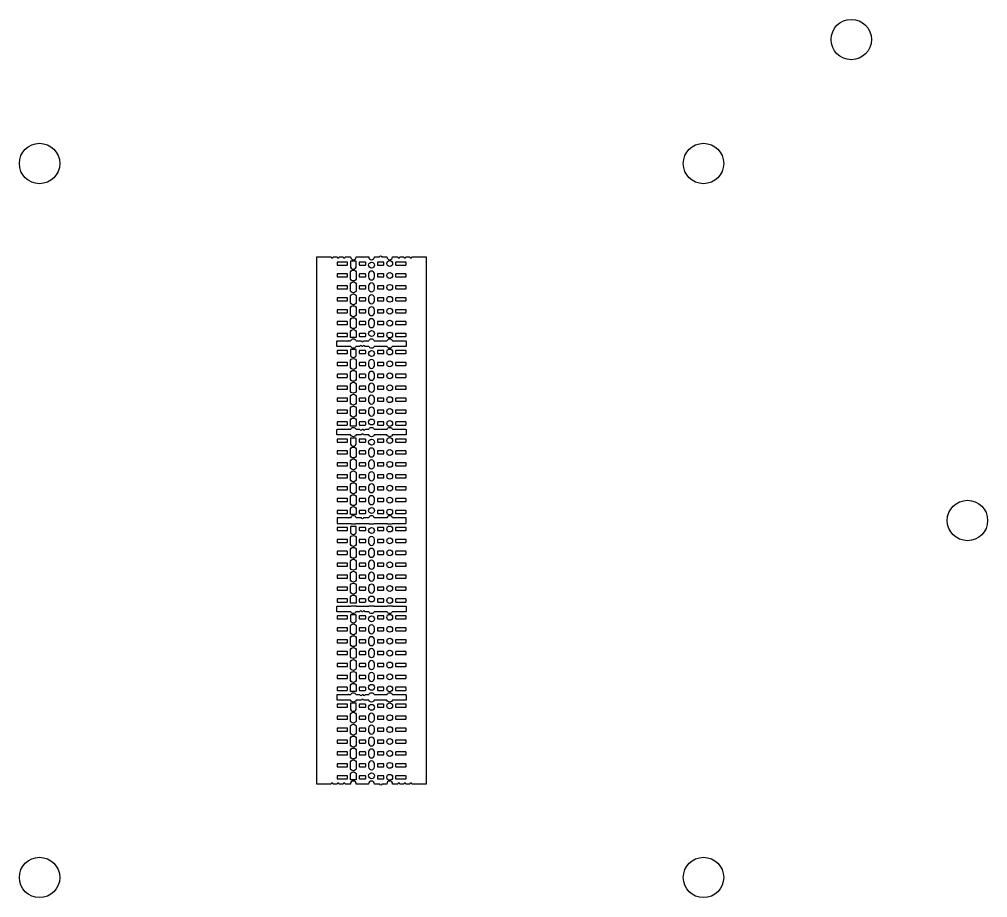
# Model space of a CAD drawing. Header units: millimetres. Extents: x -47.5 to 47.5, y -38.1 to 38.1.
# Drawn here: x -30.243 to -25.45, y -7.618 to -3.268 of the extents above; entities that cross this region are included whole.
import ezdxf

# ---------------------------------------------------------------- set-up
doc = ezdxf.new("R2010")
doc.units = ezdxf.units.MM
doc.header["$MEASUREMENT"] = 0
doc.layers.add('L1', color=7, linetype='Continuous')

msp = doc.modelspace()

# ---------------------------------------------------------------- linework, layer by layer
at = {"layer": 'L1'}
for points in [[(-28.77, -4.445), (-28.72, -4.445), (-28.7, -4.445, 1), (-28.69, -4.445), (-28.67, -4.445, 1), (-28.66, -4.445), (-28.64, -4.445, 1), (-28.63, -4.445), (-28.604, -4.445, 1), (-28.576, -4.445), (-28.514, -4.445, 1), (-28.486, -4.445), (-28.46, -4.445, -1), (-28.45, -4.445), (-28.424, -4.445, 1), (-28.396, -4.445), (-28.37, -4.445, 1), (-28.36, -4.445), (-28.34, -4.445, 1), (-28.33, -4.445), (-28.31, -4.445, 1), (-28.3, -4.445), (-28.28, -4.445), (-28.23, -4.445), (-28.23, -7.055), (-28.28, -7.055), (-28.3, -7.055, 1), (-28.31, -7.055), (-28.33, -7.055, 1), (-28.34, -7.055), (-28.36, -7.055, 1), (-28.37, -7.055), (-28.3955, -7.055, 1), (-28.4245, -7.055), (-28.4492, -7.055, -1), (-28.4592, -7.055), (-28.4855, -7.055, 1), (-28.5145, -7.055), (-28.5755, -7.055, 1), (-28.6045, -7.055), (-28.63, -7.055, 1), (-28.64, -7.055), (-28.66, -7.055, 1), (-28.67, -7.055), (-28.69, -7.055, 1), (-28.7, -7.055), (-28.72, -7.055), (-28.77, -7.055)], [(-28.6209, -4.4702), (-28.6689, -4.4702, 0.414214), (-28.6709, -4.4722), (-28.6709, -4.4832, 0.414214), (-28.6689, -4.4852), (-28.6209, -4.4852, 0.414214), (-28.6189, -4.4832), (-28.6189, -4.4722, 0.414214)], [(-28.6045, -4.4902, 1), (-28.5755, -4.4902), (-28.5755, -4.4652), (-28.6045, -4.4652)], [(-28.5309, -4.4702), (-28.5589, -4.4702, 0.414214), (-28.5609, -4.4722), (-28.5609, -4.4832, 0.414214), (-28.5589, -4.4852), (-28.5309, -4.4852, 0.414214), (-28.5289, -4.4832), (-28.5289, -4.4722, 0.414214)], [(-28.4409, -4.4702), (-28.4689, -4.4702, 0.414214), (-28.4709, -4.4722), (-28.4709, -4.4832, 0.414214), (-28.4689, -4.4852), (-28.4409, -4.4852, 0.414214), (-28.4389, -4.4832), (-28.4389, -4.4722, 0.414214)], [(-28.3309, -4.4702), (-28.3789, -4.4702, 0.414214), (-28.3809, -4.4722), (-28.3809, -4.4832, 0.414214), (-28.3789, -4.4852), (-28.3309, -4.4852, 0.414214), (-28.3289, -4.4832), (-28.3289, -4.4722, 0.414214)], [(-28.6209, -4.5292), (-28.6689, -4.5292, 0.414214), (-28.6709, -4.5312), (-28.6709, -4.5422, 0.414214), (-28.6689, -4.5442), (-28.6209, -4.5442, 0.414214), (-28.6189, -4.5422), (-28.6189, -4.5312, 0.414214)], [(-28.6045, -4.5492), (-28.6045, -4.5242, -1), (-28.5755, -4.5242), (-28.5755, -4.5492, -1)], [(-28.5309, -4.5292), (-28.5589, -4.5292, 0.414214), (-28.5609, -4.5312), (-28.5609, -4.5422, 0.414214), (-28.5589, -4.5442), (-28.5309, -4.5442, 0.414214), (-28.5289, -4.5422), (-28.5289, -4.5312, 0.414214)], [(-28.4855, -4.5292, 1), (-28.5145, -4.5292), (-28.5145, -4.5442, 1), (-28.4855, -4.5442)], [(-28.4409, -4.5292), (-28.4689, -4.5292, 0.414214), (-28.4709, -4.5312), (-28.4709, -4.5422, 0.414214), (-28.4689, -4.5442), (-28.4409, -4.5442, 0.414214), (-28.4389, -4.5422), (-28.4389, -4.5312, 0.414214)], [(-28.3309, -4.5292), (-28.3789, -4.5292, 0.414214), (-28.3809, -4.5312), (-28.3809, -4.5422, 0.414214), (-28.3789, -4.5442), (-28.3309, -4.5442, 0.414214), (-28.3289, -4.5422), (-28.3289, -4.5312, 0.414214)], [(-28.6209, -4.5882), (-28.6689, -4.5882, 0.414214), (-28.6709, -4.5902), (-28.6709, -4.6012, 0.414214), (-28.6689, -4.6032), (-28.6209, -4.6032, 0.414214), (-28.6189, -4.6012), (-28.6189, -4.5902, 0.414214)], [(-28.6045, -4.6082), (-28.6045, -4.5832, -1), (-28.5755, -4.5832), (-28.5755, -4.6082, -1)], [(-28.5309, -4.5882), (-28.5589, -4.5882, 0.414214), (-28.5609, -4.5902), (-28.5609, -4.6012, 0.414214), (-28.5589, -4.6032), (-28.5309, -4.6032, 0.414214), (-28.5289, -4.6012), (-28.5289, -4.5902, 0.414214)], [(-28.4855, -4.5882, 1), (-28.5145, -4.5882), (-28.5145, -4.6032, 1), (-28.4855, -4.6032)], [(-28.4409, -4.5882), (-28.4689, -4.5882, 0.414214), (-28.4709, -4.5902), (-28.4709, -4.6012, 0.414214), (-28.4689, -4.6032), (-28.4409, -4.6032, 0.414214), (-28.4389, -4.6012), (-28.4389, -4.5902, 0.414214)], [(-28.3309, -4.5882), (-28.3789, -4.5882, 0.414214), (-28.3809, -4.5902), (-28.3809, -4.6012, 0.414214), (-28.3789, -4.6032), (-28.3309, -4.6032, 0.414214), (-28.3289, -4.6012), (-28.3289, -4.5902, 0.414214)], [(-28.6209, -4.6472), (-28.6689, -4.6472, 0.414214), (-28.6709, -4.6492), (-28.6709, -4.6602, 0.414214), (-28.6689, -4.6622), (-28.6209, -4.6622, 0.414214), (-28.6189, -4.6602), (-28.6189, -4.6492, 0.414214)], [(-28.6045, -4.6672), (-28.6045, -4.6422, -1), (-28.5755, -4.6422), (-28.5755, -4.6672, -1)], [(-28.5309, -4.6472), (-28.5589, -4.6472, 0.414214), (-28.5609, -4.6492), (-28.5609, -4.6602, 0.414214), (-28.5589, -4.6622), (-28.5309, -4.6622, 0.414214), (-28.5289, -4.6602), (-28.5289, -4.6492, 0.414214)], [(-28.4855, -4.6472, 1), (-28.5145, -4.6472), (-28.5145, -4.6622, 1), (-28.4855, -4.6622)], [(-28.4409, -4.6472), (-28.4689, -4.6472, 0.414214), (-28.4709, -4.6492), (-28.4709, -4.6602, 0.414214), (-28.4689, -4.6622), (-28.4409, -4.6622, 0.414214), (-28.4389, -4.6602), (-28.4389, -4.6492, 0.414214)], [(-28.3309, -4.6472), (-28.3789, -4.6472, 0.414214), (-28.3809, -4.6492), (-28.3809, -4.6602, 0.414214), (-28.3789, -4.6622), (-28.3309, -4.6622, 0.414214), (-28.3289, -4.6602), (-28.3289, -4.6492, 0.414214)], [(-28.6045, -4.7262), (-28.6045, -4.7012, -1), (-28.5755, -4.7012), (-28.5755, -4.7262, -1)], [(-28.4855, -4.7062, 1), (-28.5145, -4.7062), (-28.5145, -4.7212, 1), (-28.4855, -4.7212)], [(-28.6209, -4.7062), (-28.6689, -4.7062, 0.414214), (-28.6709, -4.7082), (-28.6709, -4.7192, 0.414214), (-28.6689, -4.7212), (-28.6209, -4.7212, 0.414214), (-28.6189, -4.7192), (-28.6189, -4.7082, 0.414214)], [(-28.5309, -4.7062), (-28.5589, -4.7062, 0.414214), (-28.5609, -4.7082), (-28.5609, -4.7192, 0.414214), (-28.5589, -4.7212), (-28.5309, -4.7212, 0.414214), (-28.5289, -4.7192), (-28.5289, -4.7082, 0.414214)], [(-28.4409, -4.7062), (-28.4689, -4.7062, 0.414214), (-28.4709, -4.7082), (-28.4709, -4.7192, 0.414214), (-28.4689, -4.7212), (-28.4409, -4.7212, 0.414214), (-28.4389, -4.7192), (-28.4389, -4.7082, 0.414214)], [(-28.3309, -4.7062), (-28.3789, -4.7062, 0.414214), (-28.3809, -4.7082), (-28.3809, -4.7192, 0.414214), (-28.3789, -4.7212), (-28.3309, -4.7212, 0.414214), (-28.3289, -4.7192), (-28.3289, -4.7082, 0.414214)], [(-28.6209, -4.7652), (-28.6689, -4.7652, 0.414214), (-28.6709, -4.7672), (-28.6709, -4.7782, 0.414214), (-28.6689, -4.7802), (-28.6209, -4.7802, 0.414214), (-28.6189, -4.7782), (-28.6189, -4.7672, 0.414214)], [(-28.6045, -4.7852), (-28.6045, -4.7602, -1), (-28.5755, -4.7602), (-28.5755, -4.7852, -1)], [(-28.5309, -4.7652), (-28.5589, -4.7652, 0.414214), (-28.5609, -4.7672), (-28.5609, -4.7782, 0.414214), (-28.5589, -4.7802), (-28.5309, -4.7802, 0.414214), (-28.5289, -4.7782), (-28.5289, -4.7672, 0.414214)], [(-28.4855, -4.7652, 1), (-28.5145, -4.7652), (-28.5145, -4.7802, 1), (-28.4855, -4.7802)], [(-28.4409, -4.7652), (-28.4689, -4.7652, 0.414214), (-28.4709, -4.7672), (-28.4709, -4.7782, 0.414214), (-28.4689, -4.7802), (-28.4409, -4.7802, 0.414214), (-28.4389, -4.7782), (-28.4389, -4.7672, 0.414214)], [(-28.3309, -4.7652), (-28.3789, -4.7652, 0.414214), (-28.3809, -4.7672), (-28.3809, -4.7782, 0.414214), (-28.3789, -4.7802), (-28.3309, -4.7802, 0.414214), (-28.3289, -4.7782), (-28.3289, -4.7672, 0.414214)], [(-28.6209, -4.8242), (-28.6689, -4.8242, 0.414214), (-28.6709, -4.8262), (-28.6709, -4.8372, 0.414214), (-28.6689, -4.8392), (-28.6209, -4.8392, 0.414214), (-28.6189, -4.8372), (-28.6189, -4.8262, 0.414214)], [(-28.6045, -4.8192, -1), (-28.5755, -4.8192), (-28.5755, -4.8442), (-28.6045, -4.8442)], [(-28.5309, -4.8242), (-28.5589, -4.8242, 0.414214), (-28.5609, -4.8262), (-28.5609, -4.8372, 0.414214), (-28.5589, -4.8392), (-28.5309, -4.8392, 0.414214), (-28.5289, -4.8372), (-28.5289, -4.8262, 0.414214)], [(-28.4409, -4.8242), (-28.4689, -4.8242, 0.414214), (-28.4709, -4.8262), (-28.4709, -4.8372, 0.414214), (-28.4689, -4.8392), (-28.4409, -4.8392, 0.414214), (-28.4389, -4.8372), (-28.4389, -4.8262, 0.414214)], [(-28.3309, -4.8242), (-28.3789, -4.8242, 0.414214), (-28.3809, -4.8262), (-28.3809, -4.8372, 0.414214), (-28.3789, -4.8392), (-28.3309, -4.8392, 0.414214), (-28.3289, -4.8372), (-28.3289, -4.8262, 0.414214)], [(-28.5771, -4.8883, -0.669523), (-28.6029, -4.8883), (-28.6691, -4.8883, -0.414214), (-28.6711, -4.8863), (-28.6711, -4.8623, -0.414214), (-28.6691, -4.8603), (-28.6037, -4.8603, -0.71624), (-28.5763, -4.8603), (-28.5614, -4.8603), (-28.55, -4.8603, 1), (-28.54, -4.8603), (-28.5137, -4.8603, -0.71624), (-28.4863, -4.8603), (-28.4237, -4.8603, -0.71624), (-28.3963, -4.8603), (-28.3312, -4.8603, -0.414214), (-28.3292, -4.8623), (-28.3292, -4.8863, -0.414214), (-28.3312, -4.8883), (-28.3971, -4.8883, -0.669565), (-28.4229, -4.8883), (-28.4871, -4.8883, -0.669565), (-28.5129, -4.8883), (-28.5331, -4.8883, 1), (-28.5431, -4.8883), (-28.5481, -4.8883, 1), (-28.5581, -4.8883), (-28.5771, -4.8883)], [(-28.6209, -4.9082), (-28.6689, -4.9082, 0.414214), (-28.6709, -4.9102), (-28.6709, -4.9212, 0.414214), (-28.6689, -4.9232), (-28.6209, -4.9232, 0.414214), (-28.6189, -4.9212), (-28.6189, -4.9102, 0.414214)], [(-28.6045, -4.9282, 1), (-28.5755, -4.9282), (-28.5755, -4.9032), (-28.6045, -4.9032)], [(-28.5309, -4.9082), (-28.5589, -4.9082, 0.414214), (-28.5609, -4.9102), (-28.5609, -4.9212, 0.414214), (-28.5589, -4.9232), (-28.5309, -4.9232, 0.414214), (-28.5289, -4.9212), (-28.5289, -4.9102, 0.414214)], [(-28.4409, -4.9082), (-28.4689, -4.9082, 0.414214), (-28.4709, -4.9102), (-28.4709, -4.9212, 0.414214), (-28.4689, -4.9232), (-28.4409, -4.9232, 0.414214), (-28.4389, -4.9212), (-28.4389, -4.9102, 0.414214)], [(-28.3309, -4.9082), (-28.3789, -4.9082, 0.414214), (-28.3809, -4.9102), (-28.3809, -4.9212, 0.414214), (-28.3789, -4.9232), (-28.3309, -4.9232, 0.414214), (-28.3289, -4.9212), (-28.3289, -4.9102, 0.414214)], [(-28.6209, -4.9672), (-28.6689, -4.9672, 0.414214), (-28.6709, -4.9692), (-28.6709, -4.9802, 0.414214), (-28.6689, -4.9822), (-28.6209, -4.9822, 0.414214), (-28.6189, -4.9802), (-28.6189, -4.9692, 0.414214)], [(-28.6045, -4.9872), (-28.6045, -4.9622, -1), (-28.5755, -4.9622), (-28.5755, -4.9872, -1)], [(-28.5309, -4.9672), (-28.5589, -4.9672, 0.414214), (-28.5609, -4.9692), (-28.5609, -4.9802, 0.414214), (-28.5589, -4.9822), (-28.5309, -4.9822, 0.414214), (-28.5289, -4.9802), (-28.5289, -4.9692, 0.414214)], [(-28.4855, -4.9672, 1), (-28.5145, -4.9672), (-28.5145, -4.9822, 1), (-28.4855, -4.9822)], [(-28.4409, -4.9672), (-28.4689, -4.9672, 0.414214), (-28.4709, -4.9692), (-28.4709, -4.9802, 0.414214), (-28.4689, -4.9822), (-28.4409, -4.9822, 0.414214), (-28.4389, -4.9802), (-28.4389, -4.9692, 0.414214)], [(-28.3309, -4.9672), (-28.3789, -4.9672, 0.414214), (-28.3809, -4.9692), (-28.3809, -4.9802, 0.414214), (-28.3789, -4.9822), (-28.3309, -4.9822, 0.414214), (-28.3289, -4.9802), (-28.3289, -4.9692, 0.414214)], [(-28.6209, -5.0262), (-28.6689, -5.0262, 0.414214), (-28.6709, -5.0282), (-28.6709, -5.0392, 0.414214), (-28.6689, -5.0412), (-28.6209, -5.0412, 0.414214), (-28.6189, -5.0392), (-28.6189, -5.0282, 0.414214)], [(-28.6045, -5.0462), (-28.6045, -5.0212, -1), (-28.5755, -5.0212), (-28.5755, -5.0462, -1)], [(-28.5309, -5.0262), (-28.5589, -5.0262, 0.414214), (-28.5609, -5.0282), (-28.5609, -5.0392, 0.414214), (-28.5589, -5.0412), (-28.5309, -5.0412, 0.414214), (-28.5289, -5.0392), (-28.5289, -5.0282, 0.414214)], [(-28.4855, -5.0262, 1), (-28.5145, -5.0262), (-28.5145, -5.0412, 1), (-28.4855, -5.0412)], [(-28.4409, -5.0262), (-28.4689, -5.0262, 0.414214), (-28.4709, -5.0282), (-28.4709, -5.0392, 0.414214), (-28.4689, -5.0412), (-28.4409, -5.0412, 0.414214), (-28.4389, -5.0392), (-28.4389, -5.0282, 0.414214)], [(-28.3309, -5.0262), (-28.3789, -5.0262, 0.414214), (-28.3809, -5.0282), (-28.3809, -5.0392, 0.414214), (-28.3789, -5.0412), (-28.3309, -5.0412, 0.414214), (-28.3289, -5.0392), (-28.3289, -5.0282, 0.414214)], [(-28.6045, -5.1052), (-28.6045, -5.0802, -1), (-28.5755, -5.0802), (-28.5755, -5.1052, -1)], [(-28.4855, -5.0852, 1), (-28.5145, -5.0852), (-28.5145, -5.1002, 1), (-28.4855, -5.1002)], [(-28.6209, -5.0852), (-28.6689, -5.0852, 0.414214), (-28.6709, -5.0872), (-28.6709, -5.0982, 0.414214), (-28.6689, -5.1002), (-28.6209, -5.1002, 0.414214), (-28.6189, -5.0982), (-28.6189, -5.0872, 0.414214)], [(-28.6045, -5.1642), (-28.6045, -5.1392, -1), (-28.5755, -5.1392), (-28.5755, -5.1642, -1)], [(-28.5309, -5.0852), (-28.5589, -5.0852, 0.414214), (-28.5609, -5.0872), (-28.5609, -5.0982, 0.414214), (-28.5589, -5.1002), (-28.5309, -5.1002, 0.414214), (-28.5289, -5.0982), (-28.5289, -5.0872, 0.414214)], [(-28.4409, -5.0852), (-28.4689, -5.0852, 0.414214), (-28.4709, -5.0872), (-28.4709, -5.0982, 0.414214), (-28.4689, -5.1002), (-28.4409, -5.1002, 0.414214), (-28.4389, -5.0982), (-28.4389, -5.0872, 0.414214)], [(-28.3309, -5.0852), (-28.3789, -5.0852, 0.414214), (-28.3809, -5.0872), (-28.3809, -5.0982, 0.414214), (-28.3789, -5.1002), (-28.3309, -5.1002, 0.414214), (-28.3289, -5.0982), (-28.3289, -5.0872, 0.414214)], [(-28.6209, -5.1442), (-28.6689, -5.1442, 0.414214), (-28.6709, -5.1462), (-28.6709, -5.1572, 0.414214), (-28.6689, -5.1592), (-28.6209, -5.1592, 0.414214), (-28.6189, -5.1572), (-28.6189, -5.1462, 0.414214)], [(-28.5309, -5.1442), (-28.5589, -5.1442, 0.414214), (-28.5609, -5.1462), (-28.5609, -5.1572, 0.414214), (-28.5589, -5.1592), (-28.5309, -5.1592, 0.414214), (-28.5289, -5.1572), (-28.5289, -5.1462, 0.414214)], [(-28.4855, -5.1442, 1), (-28.5145, -5.1442), (-28.5145, -5.1592, 1), (-28.4855, -5.1592)], [(-28.4409, -5.1442), (-28.4689, -5.1442, 0.414214), (-28.4709, -5.1462), (-28.4709, -5.1572, 0.414214), (-28.4689, -5.1592), (-28.4409, -5.1592, 0.414214), (-28.4389, -5.1572), (-28.4389, -5.1462, 0.414214)], [(-28.3309, -5.1442), (-28.3789, -5.1442, 0.414214), (-28.3809, -5.1462), (-28.3809, -5.1572, 0.414214), (-28.3789, -5.1592), (-28.3309, -5.1592, 0.414214), (-28.3289, -5.1572), (-28.3289, -5.1462, 0.414214)], [(-28.6209, -5.2032), (-28.6689, -5.2032, 0.414214), (-28.6709, -5.2052), (-28.6709, -5.2162, 0.414214), (-28.6689, -5.2182), (-28.6209, -5.2182, 0.414214), (-28.6189, -5.2162), (-28.6189, -5.2052, 0.414214)], [(-28.6045, -5.2232), (-28.6045, -5.1982, -1), (-28.5755, -5.1982), (-28.5755, -5.2232, -1)], [(-28.5309, -5.2032), (-28.5589, -5.2032, 0.414214), (-28.5609, -5.2052), (-28.5609, -5.2162, 0.414214), (-28.5589, -5.2182), (-28.5309, -5.2182, 0.414214), (-28.5289, -5.2162), (-28.5289, -5.2052, 0.414214)], [(-28.4855, -5.2032, 1), (-28.5145, -5.2032), (-28.5145, -5.2182, 1), (-28.4855, -5.2182)], [(-28.4409, -5.2032), (-28.4689, -5.2032, 0.414214), (-28.4709, -5.2052), (-28.4709, -5.2162, 0.414214), (-28.4689, -5.2182), (-28.4409, -5.2182, 0.414214), (-28.4389, -5.2162), (-28.4389, -5.2052, 0.414214)], [(-28.3309, -5.2032), (-28.3789, -5.2032, 0.414214), (-28.3809, -5.2052), (-28.3809, -5.2162, 0.414214), (-28.3789, -5.2182), (-28.3309, -5.2182, 0.414214), (-28.3289, -5.2162), (-28.3289, -5.2052, 0.414214)], [(-28.6209, -5.2622), (-28.6689, -5.2622, 0.414214), (-28.6709, -5.2642), (-28.6709, -5.2752, 0.414214), (-28.6689, -5.2772), (-28.6209, -5.2772, 0.414214), (-28.6189, -5.2752), (-28.6189, -5.2642, 0.414214)], [(-28.6045, -5.2572, -1), (-28.5755, -5.2572), (-28.5755, -5.2822), (-28.6045, -5.2822)], [(-28.5309, -5.2622), (-28.5589, -5.2622, 0.414214), (-28.5609, -5.2642), (-28.5609, -5.2752, 0.414214), (-28.5589, -5.2772), (-28.5309, -5.2772, 0.414214), (-28.5289, -5.2752), (-28.5289, -5.2642, 0.414214)], [(-28.4409, -5.2622), (-28.4689, -5.2622, 0.414214), (-28.4709, -5.2642), (-28.4709, -5.2752, 0.414214), (-28.4689, -5.2772), (-28.4409, -5.2772, 0.414214), (-28.4389, -5.2752), (-28.4389, -5.2642, 0.414214)], [(-28.3309, -5.2622), (-28.3789, -5.2622, 0.414214), (-28.3809, -5.2642), (-28.3809, -5.2752, 0.414214), (-28.3789, -5.2772), (-28.3309, -5.2772, 0.414214), (-28.3289, -5.2752), (-28.3289, -5.2642, 0.414214)], [(-28.5768, -5.2983), (-28.5571, -5.2983, 1), (-28.5471, -5.2983), (-28.5421, -5.2983, 1), (-28.5321, -5.2983), (-28.5132, -5.2983, -0.707076), (-28.4868, -5.2983), (-28.4232, -5.2983, -0.707076), (-28.3968, -5.2983), (-28.331, -5.2983, -0.414214), (-28.329, -5.3003), (-28.329, -5.3243, -0.414214), (-28.331, -5.3263), (-28.3965, -5.3263, -0.679871), (-28.4235, -5.3263), (-28.4865, -5.3263, -0.679871), (-28.5135, -5.3263), (-28.54, -5.3263, 1), (-28.55, -5.3263), (-28.5765, -5.3263, -0.679871), (-28.6035, -5.3263), (-28.669, -5.3263, -0.414214), (-28.671, -5.3243), (-28.671, -5.3003, -0.414214), (-28.669, -5.2983), (-28.6032, -5.2983, -0.707076)], [(-28.6209, -5.3467), (-28.6689, -5.3467, 0.414214), (-28.6709, -5.3487), (-28.6709, -5.3597, 0.414214), (-28.6689, -5.3617), (-28.6209, -5.3617, 0.414214), (-28.6189, -5.3597), (-28.6189, -5.3487, 0.414214)], [(-28.6045, -5.3667, 1), (-28.5755, -5.3667), (-28.5755, -5.3417), (-28.6045, -5.3417)], [(-28.5309, -5.3467), (-28.5589, -5.3467, 0.414214), (-28.5609, -5.3487), (-28.5609, -5.3597, 0.414214), (-28.5589, -5.3617), (-28.5309, -5.3617, 0.414214), (-28.5289, -5.3597), (-28.5289, -5.3487, 0.414214)], [(-28.4409, -5.3467), (-28.4689, -5.3467, 0.414214), (-28.4709, -5.3487), (-28.4709, -5.3597, 0.414214), (-28.4689, -5.3617), (-28.4409, -5.3617, 0.414214), (-28.4389, -5.3597), (-28.4389, -5.3487, 0.414214)], [(-28.3309, -5.3467), (-28.3789, -5.3467, 0.414214), (-28.3809, -5.3487), (-28.3809, -5.3597, 0.414214), (-28.3789, -5.3617), (-28.3309, -5.3617, 0.414214), (-28.3289, -5.3597), (-28.3289, -5.3487, 0.414214)], [(-28.6209, -5.4057), (-28.6689, -5.4057, 0.414214), (-28.6709, -5.4077), (-28.6709, -5.4187, 0.414214), (-28.6689, -5.4207), (-28.6209, -5.4207, 0.414214), (-28.6189, -5.4187), (-28.6189, -5.4077, 0.414214)], [(-28.6045, -5.4257), (-28.6045, -5.4007, -1), (-28.5755, -5.4007), (-28.5755, -5.4257, -1)], [(-28.5309, -5.4057), (-28.5589, -5.4057, 0.414214), (-28.5609, -5.4077), (-28.5609, -5.4187, 0.414214), (-28.5589, -5.4207), (-28.5309, -5.4207, 0.414214), (-28.5289, -5.4187), (-28.5289, -5.4077, 0.414214)], [(-28.4855, -5.4057, 1), (-28.5145, -5.4057), (-28.5145, -5.4207, 1), (-28.4855, -5.4207)], [(-28.4409, -5.4057), (-28.4689, -5.4057, 0.414214), (-28.4709, -5.4077), (-28.4709, -5.4187, 0.414214), (-28.4689, -5.4207), (-28.4409, -5.4207, 0.414214), (-28.4389, -5.4187), (-28.4389, -5.4077, 0.414214)], [(-28.3309, -5.4057), (-28.3789, -5.4057, 0.414214), (-28.3809, -5.4077), (-28.3809, -5.4187, 0.414214), (-28.3789, -5.4207), (-28.3309, -5.4207, 0.414214), (-28.3289, -5.4187), (-28.3289, -5.4077, 0.414214)], [(-28.6045, -5.4847), (-28.6045, -5.4597, -1), (-28.5755, -5.4597), (-28.5755, -5.4847, -1)], [(-28.4855, -5.4647, 1), (-28.5145, -5.4647), (-28.5145, -5.4797, 1), (-28.4855, -5.4797)], [(-28.6209, -5.4647), (-28.6689, -5.4647, 0.414214), (-28.6709, -5.4667), (-28.6709, -5.4777, 0.414214), (-28.6689, -5.4797), (-28.6209, -5.4797, 0.414214), (-28.6189, -5.4777), (-28.6189, -5.4667, 0.414214)], [(-28.6045, -5.5437), (-28.6045, -5.5187, -1), (-28.5755, -5.5187), (-28.5755, -5.5437, -1)], [(-28.5309, -5.4647), (-28.5589, -5.4647, 0.414214), (-28.5609, -5.4667), (-28.5609, -5.4777, 0.414214), (-28.5589, -5.4797), (-28.5309, -5.4797, 0.414214), (-28.5289, -5.4777), (-28.5289, -5.4667, 0.414214)], [(-28.4855, -5.5237, 1), (-28.5145, -5.5237), (-28.5145, -5.5387, 1), (-28.4855, -5.5387)], [(-28.4409, -5.4647), (-28.4689, -5.4647, 0.414214), (-28.4709, -5.4667), (-28.4709, -5.4777, 0.414214), (-28.4689, -5.4797), (-28.4409, -5.4797, 0.414214), (-28.4389, -5.4777), (-28.4389, -5.4667, 0.414214)], [(-28.3309, -5.4647), (-28.3789, -5.4647, 0.414214), (-28.3809, -5.4667), (-28.3809, -5.4777, 0.414214), (-28.3789, -5.4797), (-28.3309, -5.4797, 0.414214), (-28.3289, -5.4777), (-28.3289, -5.4667, 0.414214)], [(-28.6209, -5.5237), (-28.6689, -5.5237, 0.414214), (-28.6709, -5.5257), (-28.6709, -5.5367, 0.414214), (-28.6689, -5.5387), (-28.6209, -5.5387, 0.414214), (-28.6189, -5.5367), (-28.6189, -5.5257, 0.414214)], [(-28.5309, -5.5237), (-28.5589, -5.5237, 0.414214), (-28.5609, -5.5257), (-28.5609, -5.5367, 0.414214), (-28.5589, -5.5387), (-28.5309, -5.5387, 0.414214), (-28.5289, -5.5367), (-28.5289, -5.5257, 0.414214)], [(-28.4409, -5.5237), (-28.4689, -5.5237, 0.414214), (-28.4709, -5.5257), (-28.4709, -5.5367, 0.414214), (-28.4689, -5.5387), (-28.4409, -5.5387, 0.414214), (-28.4389, -5.5367), (-28.4389, -5.5257, 0.414214)], [(-28.3309, -5.5237), (-28.3789, -5.5237, 0.414214), (-28.3809, -5.5257), (-28.3809, -5.5367, 0.414214), (-28.3789, -5.5387), (-28.3309, -5.5387, 0.414214), (-28.3289, -5.5367), (-28.3289, -5.5257, 0.414214)], [(-28.6209, -5.5827), (-28.6689, -5.5827, 0.414214), (-28.6709, -5.5847), (-28.6709, -5.5957, 0.414214), (-28.6689, -5.5977), (-28.6209, -5.5977, 0.414214), (-28.6189, -5.5957), (-28.6189, -5.5847, 0.414214)], [(-28.6045, -5.6027), (-28.6045, -5.5777, -1), (-28.5755, -5.5777), (-28.5755, -5.6027, -1)], [(-28.5309, -5.5827), (-28.5589, -5.5827, 0.414214), (-28.5609, -5.5847), (-28.5609, -5.5957, 0.414214), (-28.5589, -5.5977), (-28.5309, -5.5977, 0.414214), (-28.5289, -5.5957), (-28.5289, -5.5847, 0.414214)], [(-28.4855, -5.5827, 1), (-28.5145, -5.5827), (-28.5145, -5.5977, 1), (-28.4855, -5.5977)], [(-28.4409, -5.5827), (-28.4689, -5.5827, 0.414214), (-28.4709, -5.5847), (-28.4709, -5.5957, 0.414214), (-28.4689, -5.5977), (-28.4409, -5.5977, 0.414214), (-28.4389, -5.5957), (-28.4389, -5.5847, 0.414214)], [(-28.3309, -5.5827), (-28.3789, -5.5827, 0.414214), (-28.3809, -5.5847), (-28.3809, -5.5957, 0.414214), (-28.3789, -5.5977), (-28.3309, -5.5977, 0.414214), (-28.3289, -5.5957), (-28.3289, -5.5847, 0.414214)], [(-28.6209, -5.6417), (-28.6689, -5.6417, 0.414214), (-28.6709, -5.6437), (-28.6709, -5.6547, 0.414214), (-28.6689, -5.6567), (-28.6209, -5.6567, 0.414214), (-28.6189, -5.6547), (-28.6189, -5.6437, 0.414214)], [(-28.6045, -5.6617), (-28.6045, -5.6367, -1), (-28.5755, -5.6367), (-28.5755, -5.6617, -1)], [(-28.5309, -5.6417), (-28.5589, -5.6417, 0.414214), (-28.5609, -5.6437), (-28.5609, -5.6547, 0.414214), (-28.5589, -5.6567), (-28.5309, -5.6567, 0.414214), (-28.5289, -5.6547), (-28.5289, -5.6437, 0.414214)], [(-28.4855, -5.6417, 1), (-28.5145, -5.6417), (-28.5145, -5.6567, 1), (-28.4855, -5.6567)], [(-28.4409, -5.6417), (-28.4689, -5.6417, 0.414214), (-28.4709, -5.6437), (-28.4709, -5.6547, 0.414214), (-28.4689, -5.6567), (-28.4409, -5.6567, 0.414214), (-28.4389, -5.6547), (-28.4389, -5.6437, 0.414214)], [(-28.3309, -5.6417), (-28.3789, -5.6417, 0.414214), (-28.3809, -5.6437), (-28.3809, -5.6547, 0.414214), (-28.3789, -5.6567), (-28.3309, -5.6567, 0.414214), (-28.3289, -5.6547), (-28.3289, -5.6437, 0.414214)], [(-28.6209, -5.7007), (-28.6689, -5.7007, 0.414214), (-28.6709, -5.7027), (-28.6709, -5.7137, 0.414214), (-28.6689, -5.7157), (-28.6209, -5.7157, 0.414214), (-28.6189, -5.7137), (-28.6189, -5.7027, 0.414214)], [(-28.6045, -5.6957, -1), (-28.5755, -5.6957), (-28.5755, -5.7207), (-28.6045, -5.7207)], [(-28.5309, -5.7007), (-28.5589, -5.7007, 0.414214), (-28.5609, -5.7027), (-28.5609, -5.7137, 0.414214), (-28.5589, -5.7157), (-28.5309, -5.7157, 0.414214), (-28.5289, -5.7137), (-28.5289, -5.7027, 0.414214)], [(-28.4409, -5.7007), (-28.4689, -5.7007, 0.414214), (-28.4709, -5.7027), (-28.4709, -5.7137, 0.414214), (-28.4689, -5.7157), (-28.4409, -5.7157, 0.414214), (-28.4389, -5.7137), (-28.4389, -5.7027, 0.414214)], [(-28.3309, -5.7007), (-28.3789, -5.7007, 0.414214), (-28.3809, -5.7027), (-28.3809, -5.7137, 0.414214), (-28.3789, -5.7157), (-28.3309, -5.7157, 0.414214), (-28.3289, -5.7137), (-28.3289, -5.7027, 0.414214)], [(-28.329, -5.7383, 0.414214), (-28.331, -5.7363), (-28.3963, -5.7363, 0.71624), (-28.4237, -5.7363), (-28.4863, -5.7363, 0.71624), (-28.5137, -5.7363), (-28.54, -5.7363, -1), (-28.55, -5.7363), (-28.5763, -5.7363, 0.71624), (-28.6037, -5.7363), (-28.6689, -5.7363, 0.414214), (-28.6709, -5.7383), (-28.6709, -5.7623, 0.414214), (-28.6689, -5.7643), (-28.6029, -5.7643, 0.052351), (-28.6016, -5.7669), (-28.5784, -5.7669, 0.052351), (-28.5771, -5.7643), (-28.5129, -5.7643, 0.052351), (-28.5116, -5.7669), (-28.4884, -5.7669, 0.052351), (-28.4871, -5.7643), (-28.4229, -5.7643, 0.052351), (-28.4216, -5.7669), (-28.3984, -5.7669, 0.052351), (-28.3971, -5.7643), (-28.331, -5.7643, 0.414214), (-28.329, -5.7623)], [(-28.6209, -5.7847), (-28.6689, -5.7847, 0.414214), (-28.6709, -5.7867), (-28.6709, -5.7977, 0.414214), (-28.6689, -5.7997), (-28.6209, -5.7997, 0.414214), (-28.6189, -5.7977), (-28.6189, -5.7867, 0.414214)], [(-28.6045, -5.8047, 1), (-28.5755, -5.8047), (-28.5755, -5.7797), (-28.6045, -5.7797)], [(-28.5309, -5.7847), (-28.5589, -5.7847, 0.414214), (-28.5609, -5.7867), (-28.5609, -5.7977, 0.414214), (-28.5589, -5.7997), (-28.5309, -5.7997, 0.414214), (-28.5289, -5.7977), (-28.5289, -5.7867, 0.414214)], [(-28.4409, -5.7847), (-28.4689, -5.7847, 0.414214), (-28.4709, -5.7867), (-28.4709, -5.7977, 0.414214), (-28.4689, -5.7997), (-28.4409, -5.7997, 0.414214), (-28.4389, -5.7977), (-28.4389, -5.7867, 0.414214)], [(-28.3309, -5.7847), (-28.3789, -5.7847, 0.414214), (-28.3809, -5.7867), (-28.3809, -5.7977, 0.414214), (-28.3789, -5.7997), (-28.3309, -5.7997, 0.414214), (-28.3289, -5.7977), (-28.3289, -5.7867, 0.414214)], [(-28.6209, -5.8437), (-28.6689, -5.8437, 0.414214), (-28.6709, -5.8457), (-28.6709, -5.8567, 0.414214), (-28.6689, -5.8587), (-28.6209, -5.8587, 0.414214), (-28.6189, -5.8567), (-28.6189, -5.8457, 0.414214)], [(-28.6045, -5.8637), (-28.6045, -5.8387, -1), (-28.5755, -5.8387), (-28.5755, -5.8637, -1)], [(-28.5309, -5.8437), (-28.5589, -5.8437, 0.414214), (-28.5609, -5.8457), (-28.5609, -5.8567, 0.414214), (-28.5589, -5.8587), (-28.5309, -5.8587, 0.414214), (-28.5289, -5.8567), (-28.5289, -5.8457, 0.414214)], [(-28.4855, -5.8437, 1), (-28.5145, -5.8437), (-28.5145, -5.8587, 1), (-28.4855, -5.8587)], [(-28.4409, -5.8437), (-28.4689, -5.8437, 0.414214), (-28.4709, -5.8457), (-28.4709, -5.8567, 0.414214), (-28.4689, -5.8587), (-28.4409, -5.8587, 0.414214), (-28.4389, -5.8567), (-28.4389, -5.8457, 0.414214)], [(-28.3309, -5.8437), (-28.3789, -5.8437, 0.414214), (-28.3809, -5.8457), (-28.3809, -5.8567, 0.414214), (-28.3789, -5.8587), (-28.3309, -5.8587, 0.414214), (-28.3289, -5.8567), (-28.3289, -5.8457, 0.414214)], [(-28.6045, -5.9227), (-28.6045, -5.8977, -1), (-28.5755, -5.8977), (-28.5755, -5.9227, -1)], [(-28.4855, -5.9027, 1), (-28.5145, -5.9027), (-28.5145, -5.9177, 1), (-28.4855, -5.9177)], [(-28.6209, -5.9027), (-28.6689, -5.9027, 0.414214), (-28.6709, -5.9047), (-28.6709, -5.9157, 0.414214), (-28.6689, -5.9177), (-28.6209, -5.9177, 0.414214), (-28.6189, -5.9157), (-28.6189, -5.9047, 0.414214)], [(-28.6045, -5.9817), (-28.6045, -5.9567, -1), (-28.5755, -5.9567), (-28.5755, -5.9817, -1)], [(-28.5309, -5.9027), (-28.5589, -5.9027, 0.414214), (-28.5609, -5.9047), (-28.5609, -5.9157, 0.414214), (-28.5589, -5.9177), (-28.5309, -5.9177, 0.414214), (-28.5289, -5.9157), (-28.5289, -5.9047, 0.414214)], [(-28.4409, -5.9027), (-28.4689, -5.9027, 0.414214), (-28.4709, -5.9047), (-28.4709, -5.9157, 0.414214), (-28.4689, -5.9177), (-28.4409, -5.9177, 0.414214), (-28.4389, -5.9157), (-28.4389, -5.9047, 0.414214)], [(-28.3309, -5.9027), (-28.3789, -5.9027, 0.414214), (-28.3809, -5.9047), (-28.3809, -5.9157, 0.414214), (-28.3789, -5.9177), (-28.3309, -5.9177, 0.414214), (-28.3289, -5.9157), (-28.3289, -5.9047, 0.414214)], [(-28.6209, -5.9617), (-28.6689, -5.9617, 0.414214), (-28.6709, -5.9637), (-28.6709, -5.9747, 0.414214), (-28.6689, -5.9767), (-28.6209, -5.9767, 0.414214), (-28.6189, -5.9747), (-28.6189, -5.9637, 0.414214)], [(-28.5309, -5.9617), (-28.5589, -5.9617, 0.414214), (-28.5609, -5.9637), (-28.5609, -5.9747, 0.414214), (-28.5589, -5.9767), (-28.5309, -5.9767, 0.414214), (-28.5289, -5.9747), (-28.5289, -5.9637, 0.414214)], [(-28.4855, -5.9617, 1), (-28.5145, -5.9617), (-28.5145, -5.9767, 1), (-28.4855, -5.9767)], [(-28.4409, -5.9617), (-28.4689, -5.9617, 0.414214), (-28.4709, -5.9637), (-28.4709, -5.9747, 0.414214), (-28.4689, -5.9767), (-28.4409, -5.9767, 0.414214), (-28.4389, -5.9747), (-28.4389, -5.9637, 0.414214)], [(-28.3309, -5.9617), (-28.3789, -5.9617, 0.414214), (-28.3809, -5.9637), (-28.3809, -5.9747, 0.414214), (-28.3789, -5.9767), (-28.3309, -5.9767, 0.414214), (-28.3289, -5.9747), (-28.3289, -5.9637, 0.414214)], [(-28.6209, -6.0207), (-28.6689, -6.0207, 0.414214), (-28.6709, -6.0227), (-28.6709, -6.0337, 0.414214), (-28.6689, -6.0357), (-28.6209, -6.0357, 0.414214), (-28.6189, -6.0337), (-28.6189, -6.0227, 0.414214)], [(-28.6045, -6.0407), (-28.6045, -6.0157, -1), (-28.5755, -6.0157), (-28.5755, -6.0407, -1)], [(-28.5309, -6.0207), (-28.5589, -6.0207, 0.414214), (-28.5609, -6.0227), (-28.5609, -6.0337, 0.414214), (-28.5589, -6.0357), (-28.5309, -6.0357, 0.414214), (-28.5289, -6.0337), (-28.5289, -6.0227, 0.414214)], [(-28.4855, -6.0207, 1), (-28.5145, -6.0207), (-28.5145, -6.0357, 1), (-28.4855, -6.0357)], [(-28.4409, -6.0207), (-28.4689, -6.0207, 0.414214), (-28.4709, -6.0227), (-28.4709, -6.0337, 0.414214), (-28.4689, -6.0357), (-28.4409, -6.0357, 0.414214), (-28.4389, -6.0337), (-28.4389, -6.0227, 0.414214)], [(-28.3309, -6.0207), (-28.3789, -6.0207, 0.414214), (-28.3809, -6.0227), (-28.3809, -6.0337, 0.414214), (-28.3789, -6.0357), (-28.3309, -6.0357, 0.414214), (-28.3289, -6.0337), (-28.3289, -6.0227, 0.414214)], [(-28.6209, -6.0797), (-28.6689, -6.0797, 0.414214), (-28.6709, -6.0817), (-28.6709, -6.0927, 0.414214), (-28.6689, -6.0947), (-28.6209, -6.0947, 0.414214), (-28.6189, -6.0927), (-28.6189, -6.0817, 0.414214)], [(-28.6045, -6.0997), (-28.6045, -6.0747, -1), (-28.5755, -6.0747), (-28.5755, -6.0997, -1)], [(-28.5309, -6.0797), (-28.5589, -6.0797, 0.414214), (-28.5609, -6.0817), (-28.5609, -6.0927, 0.414214), (-28.5589, -6.0947), (-28.5309, -6.0947, 0.414214), (-28.5289, -6.0927), (-28.5289, -6.0817, 0.414214)], [(-28.4855, -6.0797, 1), (-28.5145, -6.0797), (-28.5145, -6.0947, 1), (-28.4855, -6.0947)], [(-28.4409, -6.0797), (-28.4689, -6.0797, 0.414214), (-28.4709, -6.0817), (-28.4709, -6.0927, 0.414214), (-28.4689, -6.0947), (-28.4409, -6.0947, 0.414214), (-28.4389, -6.0927), (-28.4389, -6.0817, 0.414214)], [(-28.3309, -6.0797), (-28.3789, -6.0797, 0.414214), (-28.3809, -6.0817), (-28.3809, -6.0927, 0.414214), (-28.3789, -6.0947), (-28.3309, -6.0947, 0.414214), (-28.3289, -6.0927), (-28.3289, -6.0817, 0.414214)], [(-28.6045, -6.1337, -1), (-28.5755, -6.1337), (-28.5755, -6.1587), (-28.6045, -6.1587)], [(-28.6691, -6.2023, -0.414214), (-28.6711, -6.2003), (-28.6711, -6.1763, -0.414214), (-28.6691, -6.1743), (-28.6032, -6.1743, -0.047931), (-28.6021, -6.1719), (-28.5779, -6.1719, -0.047931), (-28.5768, -6.1743), (-28.5132, -6.1743, -0.047931), (-28.5121, -6.1719), (-28.4879, -6.1719, -0.047931), (-28.4868, -6.1743), (-28.4232, -6.1743, -0.047931), (-28.4221, -6.1719), (-28.3979, -6.1719, -0.047931), (-28.3968, -6.1743), (-28.3309, -6.1743, -0.414214), (-28.3289, -6.1763), (-28.3289, -6.2003, -0.414214), (-28.3309, -6.2023), (-28.3971, -6.2023, -0.669565), (-28.4229, -6.2023), (-28.4871, -6.2023, -0.669565), (-28.5129, -6.2023), (-28.5324, -6.2023, 1), (-28.5424, -6.2023), (-28.5474, -6.2023, 1), (-28.5574, -6.2023), (-28.5771, -6.2023, -0.669565), (-28.6029, -6.2023)], [(-28.6209, -6.1387), (-28.6689, -6.1387, 0.414214), (-28.6709, -6.1407), (-28.6709, -6.1517, 0.414214), (-28.6689, -6.1537), (-28.6209, -6.1537, 0.414214), (-28.6189, -6.1517), (-28.6189, -6.1407, 0.414214)], [(-28.5309, -6.1387), (-28.5589, -6.1387, 0.414214), (-28.5609, -6.1407), (-28.5609, -6.1517, 0.414214), (-28.5589, -6.1537), (-28.5309, -6.1537, 0.414214), (-28.5289, -6.1517), (-28.5289, -6.1407, 0.414214)], [(-28.4409, -6.1387), (-28.4689, -6.1387, 0.414214), (-28.4709, -6.1407), (-28.4709, -6.1517, 0.414214), (-28.4689, -6.1537), (-28.4409, -6.1537, 0.414214), (-28.4389, -6.1517), (-28.4389, -6.1407, 0.414214)], [(-28.3309, -6.1387), (-28.3789, -6.1387, 0.414214), (-28.3809, -6.1407), (-28.3809, -6.1517, 0.414214), (-28.3789, -6.1537), (-28.3309, -6.1537, 0.414214), (-28.3289, -6.1517), (-28.3289, -6.1407, 0.414214)], [(-28.6209, -6.2222), (-28.6689, -6.2222, 0.414214), (-28.6709, -6.2242), (-28.6709, -6.2352, 0.414214), (-28.6689, -6.2372), (-28.6209, -6.2372, 0.414214), (-28.6189, -6.2352), (-28.6189, -6.2242, 0.414214)], [(-28.6045, -6.2422, 1), (-28.5755, -6.2422), (-28.5755, -6.2172), (-28.6045, -6.2172)], [(-28.5309, -6.2222), (-28.5589, -6.2222, 0.414214), (-28.5609, -6.2242), (-28.5609, -6.2352, 0.414214), (-28.5589, -6.2372), (-28.5309, -6.2372, 0.414214), (-28.5289, -6.2352), (-28.5289, -6.2242, 0.414214)], [(-28.4409, -6.2222), (-28.4689, -6.2222, 0.414214), (-28.4709, -6.2242), (-28.4709, -6.2352, 0.414214), (-28.4689, -6.2372), (-28.4409, -6.2372, 0.414214), (-28.4389, -6.2352), (-28.4389, -6.2242, 0.414214)], [(-28.3309, -6.2222), (-28.3789, -6.2222, 0.414214), (-28.3809, -6.2242), (-28.3809, -6.2352, 0.414214), (-28.3789, -6.2372), (-28.3309, -6.2372, 0.414214), (-28.3289, -6.2352), (-28.3289, -6.2242, 0.414214)], [(-28.6045, -6.3012), (-28.6045, -6.2762, -1), (-28.5755, -6.2762), (-28.5755, -6.3012, -1)], [(-28.4855, -6.2812, 1), (-28.5145, -6.2812), (-28.5145, -6.2962, 1), (-28.4855, -6.2962)], [(-28.6209, -6.2812), (-28.6689, -6.2812, 0.414214), (-28.6709, -6.2832), (-28.6709, -6.2942, 0.414214), (-28.6689, -6.2962), (-28.6209, -6.2962, 0.414214), (-28.6189, -6.2942), (-28.6189, -6.2832, 0.414214)], [(-28.6045, -6.3602), (-28.6045, -6.3352, -1), (-28.5755, -6.3352), (-28.5755, -6.3602, -1)], [(-28.5309, -6.2812), (-28.5589, -6.2812, 0.414214), (-28.5609, -6.2832), (-28.5609, -6.2942, 0.414214), (-28.5589, -6.2962), (-28.5309, -6.2962, 0.414214), (-28.5289, -6.2942), (-28.5289, -6.2832, 0.414214)], [(-28.4855, -6.3402, 1), (-28.5145, -6.3402), (-28.5145, -6.3552, 1), (-28.4855, -6.3552)], [(-28.4409, -6.2812), (-28.4689, -6.2812, 0.414214), (-28.4709, -6.2832), (-28.4709, -6.2942, 0.414214), (-28.4689, -6.2962), (-28.4409, -6.2962, 0.414214), (-28.4389, -6.2942), (-28.4389, -6.2832, 0.414214)], [(-28.3309, -6.2812), (-28.3789, -6.2812, 0.414214), (-28.3809, -6.2832), (-28.3809, -6.2942, 0.414214), (-28.3789, -6.2962), (-28.3309, -6.2962, 0.414214), (-28.3289, -6.2942), (-28.3289, -6.2832, 0.414214)], [(-28.6209, -6.3402), (-28.6689, -6.3402, 0.414214), (-28.6709, -6.3422), (-28.6709, -6.3532, 0.414214), (-28.6689, -6.3552), (-28.6209, -6.3552, 0.414214), (-28.6189, -6.3532), (-28.6189, -6.3422, 0.414214)], [(-28.5309, -6.3402), (-28.5589, -6.3402, 0.414214), (-28.5609, -6.3422), (-28.5609, -6.3532, 0.414214), (-28.5589, -6.3552), (-28.5309, -6.3552, 0.414214), (-28.5289, -6.3532), (-28.5289, -6.3422, 0.414214)], [(-28.4409, -6.3402), (-28.4689, -6.3402, 0.414214), (-28.4709, -6.3422), (-28.4709, -6.3532, 0.414214), (-28.4689, -6.3552), (-28.4409, -6.3552, 0.414214), (-28.4389, -6.3532), (-28.4389, -6.3422, 0.414214)], [(-28.3309, -6.3402), (-28.3789, -6.3402, 0.414214), (-28.3809, -6.3422), (-28.3809, -6.3532, 0.414214), (-28.3789, -6.3552), (-28.3309, -6.3552, 0.414214), (-28.3289, -6.3532), (-28.3289, -6.3422, 0.414214)], [(-28.6209, -6.3992), (-28.6689, -6.3992, 0.414214), (-28.6709, -6.4012), (-28.6709, -6.4122, 0.414214), (-28.6689, -6.4142), (-28.6209, -6.4142, 0.414214), (-28.6189, -6.4122), (-28.6189, -6.4012, 0.414214)], [(-28.6045, -6.4192), (-28.6045, -6.3942, -1), (-28.5755, -6.3942), (-28.5755, -6.4192, -1)], [(-28.5309, -6.3992), (-28.5589, -6.3992, 0.414214), (-28.5609, -6.4012), (-28.5609, -6.4122, 0.414214), (-28.5589, -6.4142), (-28.5309, -6.4142, 0.414214), (-28.5289, -6.4122), (-28.5289, -6.4012, 0.414214)], [(-28.4855, -6.3992, 1), (-28.5145, -6.3992), (-28.5145, -6.4142, 1), (-28.4855, -6.4142)], [(-28.4409, -6.3992), (-28.4689, -6.3992, 0.414214), (-28.4709, -6.4012), (-28.4709, -6.4122, 0.414214), (-28.4689, -6.4142), (-28.4409, -6.4142, 0.414214), (-28.4389, -6.4122), (-28.4389, -6.4012, 0.414214)], [(-28.3309, -6.3992), (-28.3789, -6.3992, 0.414214), (-28.3809, -6.4012), (-28.3809, -6.4122, 0.414214), (-28.3789, -6.4142), (-28.3309, -6.4142, 0.414214), (-28.3289, -6.4122), (-28.3289, -6.4012, 0.414214)], [(-28.6209, -6.4582), (-28.6689, -6.4582, 0.414214), (-28.6709, -6.4602), (-28.6709, -6.4712, 0.414214), (-28.6689, -6.4732), (-28.6209, -6.4732, 0.414214), (-28.6189, -6.4712), (-28.6189, -6.4602, 0.414214)], [(-28.6045, -6.4782), (-28.6045, -6.4532, -1), (-28.5755, -6.4532), (-28.5755, -6.4782, -1)], [(-28.5309, -6.4582), (-28.5589, -6.4582, 0.414214), (-28.5609, -6.4602), (-28.5609, -6.4712, 0.414214), (-28.5589, -6.4732), (-28.5309, -6.4732, 0.414214), (-28.5289, -6.4712), (-28.5289, -6.4602, 0.414214)], [(-28.4855, -6.4582, 1), (-28.5145, -6.4582), (-28.5145, -6.4732, 1), (-28.4855, -6.4732)], [(-28.4409, -6.4582), (-28.4689, -6.4582, 0.414214), (-28.4709, -6.4602), (-28.4709, -6.4712, 0.414214), (-28.4689, -6.4732), (-28.4409, -6.4732, 0.414214), (-28.4389, -6.4712), (-28.4389, -6.4602, 0.414214)], [(-28.3309, -6.4582), (-28.3789, -6.4582, 0.414214), (-28.3809, -6.4602), (-28.3809, -6.4712, 0.414214), (-28.3789, -6.4732), (-28.3309, -6.4732, 0.414214), (-28.3289, -6.4712), (-28.3289, -6.4602, 0.414214)], [(-28.6209, -6.5172), (-28.6689, -6.5172, 0.414214), (-28.6709, -6.5192), (-28.6709, -6.5302, 0.414214), (-28.6689, -6.5322), (-28.6209, -6.5322, 0.414214), (-28.6189, -6.5302), (-28.6189, -6.5192, 0.414214)], [(-28.6045, -6.5372), (-28.6045, -6.5122, -1), (-28.5755, -6.5122), (-28.5755, -6.5372, -1)], [(-28.5309, -6.5172), (-28.5589, -6.5172, 0.414214), (-28.5609, -6.5192), (-28.5609, -6.5302, 0.414214), (-28.5589, -6.5322), (-28.5309, -6.5322, 0.414214), (-28.5289, -6.5302), (-28.5289, -6.5192, 0.414214)], [(-28.4855, -6.5172, 1), (-28.5145, -6.5172), (-28.5145, -6.5322, 1), (-28.4855, -6.5322)], [(-28.4409, -6.5172), (-28.4689, -6.5172, 0.414214), (-28.4709, -6.5192), (-28.4709, -6.5302, 0.414214), (-28.4689, -6.5322), (-28.4409, -6.5322, 0.414214), (-28.4389, -6.5302), (-28.4389, -6.5192, 0.414214)], [(-28.3309, -6.5172), (-28.3789, -6.5172, 0.414214), (-28.3809, -6.5192), (-28.3809, -6.5302, 0.414214), (-28.3789, -6.5322), (-28.3309, -6.5322, 0.414214), (-28.3289, -6.5302), (-28.3289, -6.5192, 0.414214)], [(-28.6045, -6.5712, -1), (-28.5755, -6.5712), (-28.5755, -6.5962), (-28.6045, -6.5962)], [(-28.6209, -6.5762), (-28.6689, -6.5762, 0.414214), (-28.6709, -6.5782), (-28.6709, -6.5892, 0.414214), (-28.6689, -6.5912), (-28.6209, -6.5912, 0.414214), (-28.6189, -6.5892), (-28.6189, -6.5782, 0.414214)], [(-28.4865, -6.6403, -0.679871), (-28.5135, -6.6403), (-28.54, -6.6403, 1), (-28.55, -6.6403), (-28.5765, -6.6403, -0.679871), (-28.6035, -6.6403), (-28.6687, -6.6403, -0.414214), (-28.6707, -6.6383), (-28.6707, -6.6143, -0.414214), (-28.6687, -6.6123), (-28.6032, -6.6123, -0.707076), (-28.5768, -6.6123), (-28.5571, -6.6123, 1), (-28.5471, -6.6123), (-28.5421, -6.6123, 1), (-28.5321, -6.6123), (-28.5132, -6.6123, -0.707076), (-28.4868, -6.6123), (-28.4232, -6.6123, -0.707076), (-28.3968, -6.6123), (-28.3309, -6.6123, -0.414214), (-28.3289, -6.6143), (-28.3289, -6.6383, -0.414214), (-28.3309, -6.6403), (-28.3965, -6.6403, -0.679871), (-28.4235, -6.6403)], [(-28.5309, -6.5762), (-28.5589, -6.5762, 0.414214), (-28.5609, -6.5782), (-28.5609, -6.5892, 0.414214), (-28.5589, -6.5912), (-28.5309, -6.5912, 0.414214), (-28.5289, -6.5892), (-28.5289, -6.5782, 0.414214)], [(-28.4409, -6.5762), (-28.4689, -6.5762, 0.414214), (-28.4709, -6.5782), (-28.4709, -6.5892, 0.414214), (-28.4689, -6.5912), (-28.4409, -6.5912, 0.414214), (-28.4389, -6.5892), (-28.4389, -6.5782, 0.414214)], [(-28.3309, -6.5762), (-28.3789, -6.5762, 0.414214), (-28.3809, -6.5782), (-28.3809, -6.5892, 0.414214), (-28.3789, -6.5912), (-28.3309, -6.5912, 0.414214), (-28.3289, -6.5892), (-28.3289, -6.5782, 0.414214)], [(-28.6209, -6.6602), (-28.6689, -6.6602, 0.414214), (-28.6709, -6.6622), (-28.6709, -6.6732, 0.414214), (-28.6689, -6.6752), (-28.6209, -6.6752, 0.414214), (-28.6189, -6.6732), (-28.6189, -6.6622, 0.414214)], [(-28.6045, -6.6802, 1), (-28.5755, -6.6802), (-28.5755, -6.6552), (-28.6045, -6.6552)], [(-28.5309, -6.6602), (-28.5589, -6.6602, 0.414214), (-28.5609, -6.6622), (-28.5609, -6.6732, 0.414214), (-28.5589, -6.6752), (-28.5309, -6.6752, 0.414214), (-28.5289, -6.6732), (-28.5289, -6.6622, 0.414214)], [(-28.4409, -6.6602), (-28.4689, -6.6602, 0.414214), (-28.4709, -6.6622), (-28.4709, -6.6732, 0.414214), (-28.4689, -6.6752), (-28.4409, -6.6752, 0.414214), (-28.4389, -6.6732), (-28.4389, -6.6622, 0.414214)], [(-28.3309, -6.6602), (-28.3789, -6.6602, 0.414214), (-28.3809, -6.6622), (-28.3809, -6.6732, 0.414214), (-28.3789, -6.6752), (-28.3309, -6.6752, 0.414214), (-28.3289, -6.6732), (-28.3289, -6.6622, 0.414214)], [(-28.6045, -6.7392), (-28.6045, -6.7142, -1), (-28.5755, -6.7142), (-28.5755, -6.7392, -1)], [(-28.4855, -6.7192, 1), (-28.5145, -6.7192), (-28.5145, -6.7342, 1), (-28.4855, -6.7342)], [(-28.6209, -6.7192), (-28.6689, -6.7192, 0.414214), (-28.6709, -6.7212), (-28.6709, -6.7322, 0.414214), (-28.6689, -6.7342), (-28.6209, -6.7342, 0.414214), (-28.6189, -6.7322), (-28.6189, -6.7212, 0.414214)], [(-28.5309, -6.7192), (-28.5589, -6.7192, 0.414214), (-28.5609, -6.7212), (-28.5609, -6.7322, 0.414214), (-28.5589, -6.7342), (-28.5309, -6.7342, 0.414214), (-28.5289, -6.7322), (-28.5289, -6.7212, 0.414214)], [(-28.4409, -6.7192), (-28.4689, -6.7192, 0.414214), (-28.4709, -6.7212), (-28.4709, -6.7322, 0.414214), (-28.4689, -6.7342), (-28.4409, -6.7342, 0.414214), (-28.4389, -6.7322), (-28.4389, -6.7212, 0.414214)], [(-28.3309, -6.7192), (-28.3789, -6.7192, 0.414214), (-28.3809, -6.7212), (-28.3809, -6.7322, 0.414214), (-28.3789, -6.7342), (-28.3309, -6.7342, 0.414214), (-28.3289, -6.7322), (-28.3289, -6.7212, 0.414214)], [(-28.6209, -6.7782), (-28.6689, -6.7782, 0.414214), (-28.6709, -6.7802), (-28.6709, -6.7912, 0.414214), (-28.6689, -6.7932), (-28.6209, -6.7932, 0.414214), (-28.6189, -6.7912), (-28.6189, -6.7802, 0.414214)], [(-28.6045, -6.7982), (-28.6045, -6.7732, -1), (-28.5755, -6.7732), (-28.5755, -6.7982, -1)], [(-28.5309, -6.7782), (-28.5589, -6.7782, 0.414214), (-28.5609, -6.7802), (-28.5609, -6.7912, 0.414214), (-28.5589, -6.7932), (-28.5309, -6.7932, 0.414214), (-28.5289, -6.7912), (-28.5289, -6.7802, 0.414214)], [(-28.4855, -6.7782, 1), (-28.5145, -6.7782), (-28.5145, -6.7932, 1), (-28.4855, -6.7932)], [(-28.4409, -6.7782), (-28.4689, -6.7782, 0.414214), (-28.4709, -6.7802), (-28.4709, -6.7912, 0.414214), (-28.4689, -6.7932), (-28.4409, -6.7932, 0.414214), (-28.4389, -6.7912), (-28.4389, -6.7802, 0.414214)], [(-28.3309, -6.7782), (-28.3789, -6.7782, 0.414214), (-28.3809, -6.7802), (-28.3809, -6.7912, 0.414214), (-28.3789, -6.7932), (-28.3309, -6.7932, 0.414214), (-28.3289, -6.7912), (-28.3289, -6.7802, 0.414214)], [(-28.6209, -6.8372), (-28.6689, -6.8372, 0.414214), (-28.6709, -6.8392), (-28.6709, -6.8502, 0.414214), (-28.6689, -6.8522), (-28.6209, -6.8522, 0.414214), (-28.6189, -6.8502), (-28.6189, -6.8392, 0.414214)], [(-28.6045, -6.8572), (-28.6045, -6.8322, -1), (-28.5755, -6.8322), (-28.5755, -6.8572, -1)], [(-28.5309, -6.8372), (-28.5589, -6.8372, 0.414214), (-28.5609, -6.8392), (-28.5609, -6.8502, 0.414214), (-28.5589, -6.8522), (-28.5309, -6.8522, 0.414214), (-28.5289, -6.8502), (-28.5289, -6.8392, 0.414214)], [(-28.4855, -6.8372, 1), (-28.5145, -6.8372), (-28.5145, -6.8522, 1), (-28.4855, -6.8522)], [(-28.4409, -6.8372), (-28.4689, -6.8372, 0.414214), (-28.4709, -6.8392), (-28.4709, -6.8502, 0.414214), (-28.4689, -6.8522), (-28.4409, -6.8522, 0.414214), (-28.4389, -6.8502), (-28.4389, -6.8392, 0.414214)], [(-28.3309, -6.8372), (-28.3789, -6.8372, 0.414214), (-28.3809, -6.8392), (-28.3809, -6.8502, 0.414214), (-28.3789, -6.8522), (-28.3309, -6.8522, 0.414214), (-28.3289, -6.8502), (-28.3289, -6.8392, 0.414214)], [(-28.6209, -6.8962), (-28.6689, -6.8962, 0.414214), (-28.6709, -6.8982), (-28.6709, -6.9092, 0.414214), (-28.6689, -6.9112), (-28.6209, -6.9112, 0.414214), (-28.6189, -6.9092), (-28.6189, -6.8982, 0.414214)], [(-28.6045, -6.9162), (-28.6045, -6.8912, -1), (-28.5755, -6.8912), (-28.5755, -6.9162, -1)], [(-28.5309, -6.8962), (-28.5589, -6.8962, 0.414214), (-28.5609, -6.8982), (-28.5609, -6.9092, 0.414214), (-28.5589, -6.9112), (-28.5309, -6.9112, 0.414214), (-28.5289, -6.9092), (-28.5289, -6.8982, 0.414214)], [(-28.4855, -6.8962, 1), (-28.5145, -6.8962), (-28.5145, -6.9112, 1), (-28.4855, -6.9112)], [(-28.4409, -6.8962), (-28.4689, -6.8962, 0.414214), (-28.4709, -6.8982), (-28.4709, -6.9092, 0.414214), (-28.4689, -6.9112), (-28.4409, -6.9112, 0.414214), (-28.4389, -6.9092), (-28.4389, -6.8982, 0.414214)], [(-28.3309, -6.8962), (-28.3789, -6.8962, 0.414214), (-28.3809, -6.8982), (-28.3809, -6.9092, 0.414214), (-28.3789, -6.9112), (-28.3309, -6.9112, 0.414214), (-28.3289, -6.9092), (-28.3289, -6.8982, 0.414214)], [(-28.6045, -6.9752), (-28.6045, -6.9502, -1), (-28.5755, -6.9502), (-28.5755, -6.9752, -1)], [(-28.4855, -6.9552, 1), (-28.5145, -6.9552), (-28.5145, -6.9702, 1), (-28.4855, -6.9702)], [(-28.6209, -6.9552), (-28.6689, -6.9552, 0.414214), (-28.6709, -6.9572), (-28.6709, -6.9682, 0.414214), (-28.6689, -6.9702), (-28.6209, -6.9702, 0.414214), (-28.6189, -6.9682), (-28.6189, -6.9572, 0.414214)], [(-28.6045, -7.0092, -1), (-28.5755, -7.0092), (-28.5755, -7.0342), (-28.6045, -7.0342)], [(-28.5309, -6.9552), (-28.5589, -6.9552, 0.414214), (-28.5609, -6.9572), (-28.5609, -6.9682, 0.414214), (-28.5589, -6.9702), (-28.5309, -6.9702, 0.414214), (-28.5289, -6.9682), (-28.5289, -6.9572, 0.414214)], [(-28.4409, -6.9552), (-28.4689, -6.9552, 0.414214), (-28.4709, -6.9572), (-28.4709, -6.9682, 0.414214), (-28.4689, -6.9702), (-28.4409, -6.9702, 0.414214), (-28.4389, -6.9682), (-28.4389, -6.9572, 0.414214)], [(-28.3309, -6.9552), (-28.3789, -6.9552, 0.414214), (-28.3809, -6.9572), (-28.3809, -6.9682, 0.414214), (-28.3789, -6.9702), (-28.3309, -6.9702, 0.414214), (-28.3289, -6.9682), (-28.3289, -6.9572, 0.414214)], [(-28.6209, -7.0142), (-28.6689, -7.0142, 0.414214), (-28.6709, -7.0162), (-28.6709, -7.0272, 0.414214), (-28.6689, -7.0292), (-28.6209, -7.0292, 0.414214), (-28.6189, -7.0272), (-28.6189, -7.0162, 0.414214)], [(-28.5309, -7.0142), (-28.5589, -7.0142, 0.414214), (-28.5609, -7.0162), (-28.5609, -7.0272, 0.414214), (-28.5589, -7.0292), (-28.5309, -7.0292, 0.414214), (-28.5289, -7.0272), (-28.5289, -7.0162, 0.414214)], [(-28.4409, -7.0142), (-28.4689, -7.0142, 0.414214), (-28.4709, -7.0162), (-28.4709, -7.0272, 0.414214), (-28.4689, -7.0292), (-28.4409, -7.0292, 0.414214), (-28.4389, -7.0272), (-28.4389, -7.0162, 0.414214)], [(-28.3309, -7.0142), (-28.3789, -7.0142, 0.414214), (-28.3809, -7.0162), (-28.3809, -7.0272, 0.414214), (-28.3789, -7.0292), (-28.3309, -7.0292, 0.414214), (-28.3289, -7.0272), (-28.3289, -7.0162, 0.414214)]]:
    msp.add_lwpolyline(points, format="xyb", close=True, dxfattribs=at)
for points in [[(-28.6137, -4.8603), (-28.6164, -4.8603)], [(-28.6137, -5.2983), (-28.6164, -5.2983)], [(-28.6137, -5.7368), (-28.6164, -5.7368)], [(-28.6137, -6.1748), (-28.6164, -6.1748)], [(-28.6137, -6.6123), (-28.6164, -6.6123)]]:
    msp.add_lwpolyline(points, close=True, dxfattribs=at)
for centre, radius in [((-26.125, -3.3684), 0.1), ((-30.1434, -3.9823), 0.1), ((-26.8566, -3.9823), 0.1), ((-28.5, -4.4852), 0.0145), ((-28.41, -4.4777), 0.0145), ((-28.41, -4.5367), 0.0145), ((-28.41, -4.5957), 0.0145), ((-28.41, -4.6547), 0.0145), ((-28.41, -4.7137), 0.0145), ((-28.41, -4.7727), 0.0145), ((-28.5, -4.8242), 0.0145), ((-28.41, -4.8317), 0.0145), ((-28.5, -4.9232), 0.0145), ((-28.41, -4.9157), 0.0145), ((-28.41, -4.9747), 0.0145), ((-28.41, -5.0337), 0.0145), ((-28.41, -5.0927), 0.0145), ((-28.41, -5.1517), 0.0145), ((-28.41, -5.2107), 0.0145), ((-28.5, -5.2622), 0.0145), ((-28.41, -5.2697), 0.0145), ((-28.5, -5.3617), 0.0145), ((-28.41, -5.3542), 0.0145), ((-28.41, -5.4132), 0.0145), ((-28.41, -5.4722), 0.0145), ((-28.41, -5.5312), 0.0145), ((-28.41, -5.5902), 0.0145), ((-28.41, -5.6492), 0.0145), ((-25.55, -5.75), 0.1), ((-28.5, -5.7007), 0.0145), ((-28.41, -5.7082), 0.0145), ((-28.5, -5.7997), 0.0145), ((-28.41, -5.7922), 0.0145), ((-28.41, -5.8512), 0.0145), ((-28.41, -5.9102), 0.0145), ((-28.41, -5.9692), 0.0145), ((-28.41, -6.0282), 0.0145), ((-28.41, -6.0872), 0.0145), ((-28.5, -6.1387), 0.0145), ((-28.41, -6.1462), 0.0145), ((-28.5, -6.2372), 0.0145), ((-28.41, -6.2297), 0.0145), ((-28.41, -6.2887), 0.0145), ((-28.41, -6.3477), 0.0145), ((-28.41, -6.4067), 0.0145), ((-28.41, -6.4657), 0.0145), ((-28.41, -6.5247), 0.0145), ((-28.5, -6.5762), 0.0145), ((-28.41, -6.5837), 0.0145), ((-28.5, -6.6752), 0.0145), ((-28.41, -6.6677), 0.0145), ((-28.41, -6.7267), 0.0145), ((-28.41, -6.7857), 0.0145), ((-28.41, -6.8447), 0.0145), ((-28.41, -6.9037), 0.0145), ((-28.41, -6.9627), 0.0145), ((-28.5, -7.0142), 0.0145), ((-28.41, -7.0217), 0.0145), ((-30.1434, -7.5177), 0.1), ((-26.8566, -7.5177), 0.1)]:
    msp.add_circle(centre, radius, dxfattribs=at)

doc.saveas('drawing.dxf')
